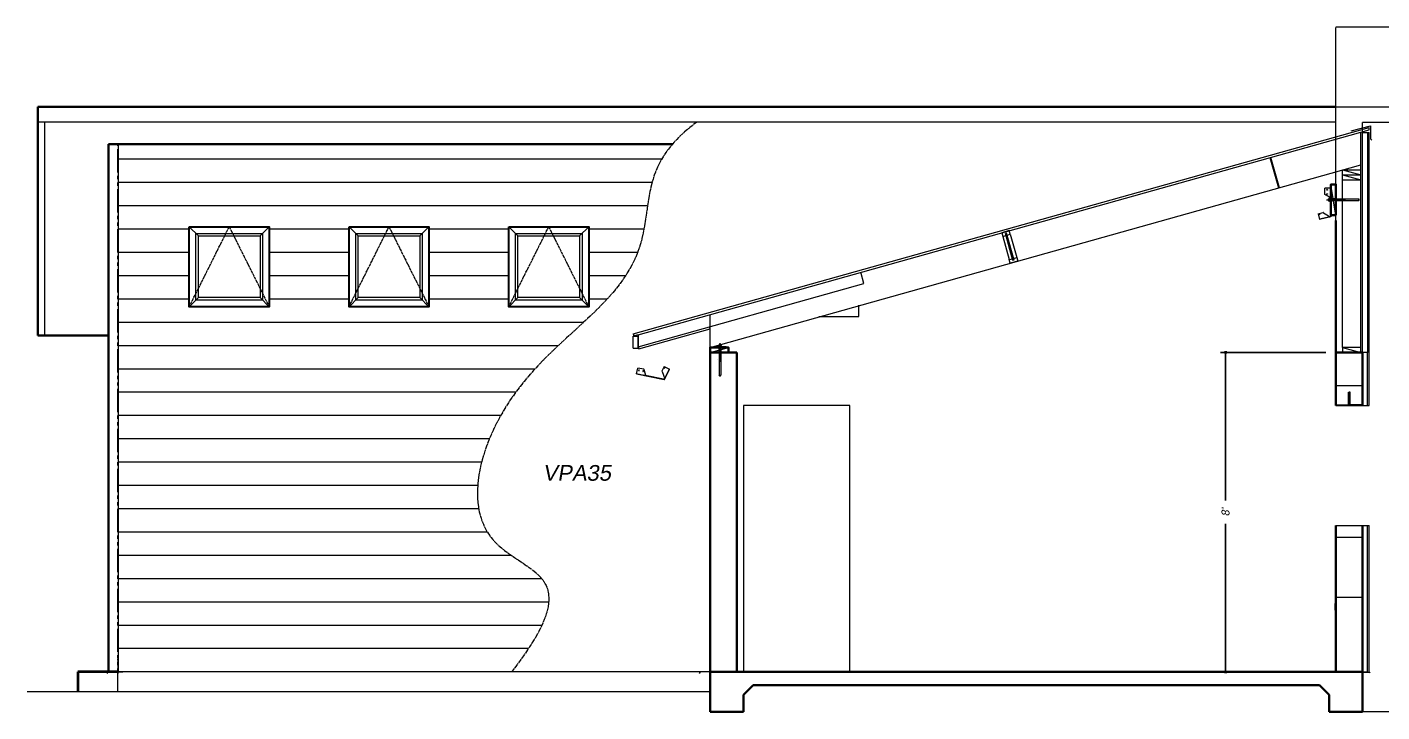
# Model space of a CAD drawing. Header units: inches. Extents: x -3905 to 10892, y 1064 to 9590.
# Drawn here: x 1090.4 to 1497.5, y 3729.5 to 3935.2 of the extents above; entities that cross this region are included whole.
import ezdxf

# ---------------------------------------------------------------- set-up
doc = ezdxf.new("R2010")
doc.units = ezdxf.units.IN
doc.header["$MEASUREMENT"] = 0
doc.header["$PDMODE"] = 3
for name, pattern in [('CENTERLINE', [1.81, 0.75, -0.0625, 0.03, -0.0625, 0.75, -0.0625, 0.03, -0.0625]), ('MYHIDDEN', [0.1875, 0.125, -0.0625]), ('MYPHANTOM', [1.6875, 1.25, -0.0625, 0.125, -0.0625, 0.125, -0.0625]), ('PHANTOM', [12, 7, -1, 1, -1, 1, -1])]:
    doc.linetypes.add(name, pattern=pattern)
doc.layers.add('SECTIONS', color=70, linetype='Continuous', lineweight=0)
doc.styles.get("Standard").update_dxf_attribs({"font": 'arial.ttf', "oblique": 10})
doc.dimstyles.new('WeaselDims$0', dxfattribs={"dimtxt": 0.1, "dimasz": 0.0325, "dimexe": 0.0625, "dimexo": 0.125, "dimgap": 0.09, "dimtad": 0, "dimdec": 4, "dimzin": 0, "dimdsep": 46, "dimlunit": 4, "dimtxsty": 'Standard', "dimblk": 'BOXFILLED', "dimcen": 0.09, "dimadec": 0, "dimazin": 0, "dimtfac": 1, "dimtdec": 4, "dimtofl": 0, "dimtmove": 1, "dimatfit": 3, "dimfxl": 1, "dimfrac": 2, "dimtolj": 1, "dimtzin": 0, "dimarcsym": 0})

# ---------------------------------------------------------------- blocks, each defined once
blk = doc.blocks.new('*U451')
at = {"color": 0, "lineweight": 0}
for p, q in [((1.83, 0.2), (-1.68, 0.2)), ((-1.68, 0), (-1.68, 0.2)), ((1.83, 0), (-1.68, 0)), ((0.41, 0.53), (-0.41, 0.53)), ((-0.25, 0.85), (-0.25, -1.4)), ((0.25, 0.85), (-0.25, 0.85)), ((-0.25, -1.5), (-0.25, 0)), ((0.25, 0.85), (0.25, -1.4)), ((0.25, -1.5), (0.25, 0)), ((1.83, 0), (1.83, 0.2)), ((-0.25, -1.5), (-0.25, -8.38)), ((0.25, -1.5), (0.25, -8.38))]:
    blk.add_line(p, q, dxfattribs=at)
at = {"color": 0, "linetype": 'CENTERLINE', "lineweight": 0}
blk.add_line((0, 1.28), (0, -4.36), dxfattribs=at)
at = {"linetype": 'Continuous', "lineweight": 5}
for p, q in [((-0.75, -3.5), (-0.75, -3.5)), ((-0.25, -8.38), (0.25, -8.38)), ((-0.25, -8.38), (-0.12, -8.5)), ((-0.19, -8.44), (-0.25, -8.38)), ((-0.12, -8.5), (0.12, -8.5))]:
    blk.add_line(p, q, dxfattribs=at)
at = {"linetype": 'Continuous', "lineweight": 0}
blk.add_line((0.12, -8.5), (0.25, -8.38), dxfattribs=at)
at = {"color": 0, "lineweight": 0}
for points in [[(0.41, 0.53), (0.41, 0.2), (-0.41, 0.2), (-0.41, 0.53)], [(-0.3, 0.59), (0.3, 0.59)]]:
    blk.add_lwpolyline(points, dxfattribs=at)
for centre, radius, start, end in [((-0.3, 0.45), 0.136, 34.0045, 145.9955), ((0, 0.27), 0.317, 54.1118, 125.8882), ((0.3, 0.45), 0.136, 34, 146)]:
    blk.add_arc(centre, radius, start, end, dxfattribs=at)
blk = doc.blocks.new('BCI 9-12')
at = {"color": 0}
for p, q in [((0.96875, 0.5625), (0.96875, 8.9375)), ((1.34375, 8.9375), (0.96875, 8.9375)), ((1.34375, 0.5625), (1.34375, 8.9375)), ((1.34375, 0.5625), (0.96875, 0.5625))]:
    blk.add_line(p, q, dxfattribs=at)
for points in [[(1.34375, 8.375), (2.3125, 8.375), (2.3125, 9.5), (0, 9.5), (0, 8.375), (0.96875, 8.375)], [(1.34375, 1.125), (2.3125, 1.125), (2.3125, 0), (0, 0), (0, 1.125), (0.96875, 1.125)]]:
    blk.add_lwpolyline(points, dxfattribs=at)
blk = doc.blocks.new('*U448')
at = {"color": 0, "lineweight": 0}
for p, q in [((1.83, 0.2), (-1.68, 0.2)), ((-1.68, 0), (-1.68, 0.2)), ((1.83, 0), (-1.68, 0)), ((0.41, 0.53), (-0.41, 0.53)), ((-0.25, 0.85), (-0.25, -1.4)), ((0.25, 0.85), (-0.25, 0.85)), ((-0.25, -1.5), (-0.25, 0)), ((0.25, 0.85), (0.25, -1.4)), ((0.25, -1.5), (0.25, 0)), ((1.83, 0), (1.83, 0.2)), ((-0.25, -1.5), (-0.25, -8.38)), ((0.25, -1.5), (0.25, -8.38))]:
    blk.add_line(p, q, dxfattribs=at)
at = {"color": 0, "linetype": 'CENTERLINE', "lineweight": 0}
blk.add_line((0, 1.28), (0, -4.36), dxfattribs=at)
at = {"linetype": 'Continuous', "lineweight": 5}
for p, q in [((-0.75, -3.5), (-0.75, -3.5)), ((-0.25, -8.38), (0.25, -8.38)), ((-0.25, -8.38), (-0.12, -8.5)), ((-0.19, -8.44), (-0.25, -8.38)), ((-0.12, -8.5), (0.12, -8.5))]:
    blk.add_line(p, q, dxfattribs=at)
at = {"linetype": 'Continuous', "lineweight": 0}
blk.add_line((0.12, -8.5), (0.25, -8.38), dxfattribs=at)
at = {"color": 0, "lineweight": 0}
for points in [[(0.41, 0.53), (0.41, 0.2), (-0.41, 0.2), (-0.41, 0.53)], [(-0.3, 0.59), (0.3, 0.59)]]:
    blk.add_lwpolyline(points, dxfattribs=at)
for centre, radius, start, end in [((-0.3, 0.45), 0.136, 34.0045, 145.9955), ((0, 0.27), 0.317, 54.1118, 125.8882), ((0.3, 0.45), 0.136, 34, 146)]:
    blk.add_arc(centre, radius, start, end, dxfattribs=at)
blk = doc.blocks.new('LSSUI35-l')
for p, q in [((-1.76, 11.58), (-1.76, 3.08)), ((-1.76, 11.58), (0.02, 11.58)), ((-1.7, 9.58), (-1.76, 9.58)), ((-1.7, 9.47), (-1.76, 9.47)), ((-1.7, 11.58), (-1.7, 8.91)), ((-1.7, 9.58), (-1.7, 3.08)), ((-0.35, 9.58), (-1.63, 8.84)), ((-1.63, 8.84), (-1.63, 3.33)), ((-0.65, 11.16), (-0.56, 11.16)), ((-0.65, 11), (-0.56, 11)), ((-0.65, 9.91), (-0.56, 9.91)), ((-0.65, 9.75), (-0.56, 9.75)), ((-0.09, 9.58), (-0.35, 9.58)), ((-0.09, 9.58), (0.02, 9.69)), ((0.02, 9.69), (0.02, 11.58)), ((0.46, 4.21), (-1.54, 3)), ((2.07, 3.91), (0.52, 4.29)), ((-1.74, 3.01), (1.65, 2.18)), ((-1.72, 3.07), (-1.54, 3.03)), ((-1.51, 3.02), (1.66, 2.24)), ((2.07, 3.91), (1.65, 2.18)), ((1.73, 3.79), (1.65, 3.74)), ((1.81, 3.66), (1.73, 3.61))]:
    blk.add_line(p, q)
for centre, radius, start, end in [((-1.71, 8.83), 0.0781, 7.2845, 78.463), ((-0.65, 11.08), 0.0781, 90, 270), ((-0.65, 9.83), 0.0781, 90, 270), ((-0.56, 11.08), 0.0781, 270, 90), ((-0.56, 9.83), 0.0781, 270, 90), ((0.4, 4.32), 0.125, 301.1977, 346.1977), ((-1.63, 3.08), 0.125, 180, 210), ((-1.7, 3.33), 0.0625, 270, 0), ((-1.63, 3.08), 0.0625, 180, 210), ((-1.6, 3.1), 0.125, 249.4647, 294.4647), ((-1.52, 3.07), 0.0625, 249.4647, 294.4647), ((1.69, 3.68), 0.0781, 121.1977, 301.1977), ((1.77, 3.73), 0.0781, 301.1977, 121.1977)]:
    blk.add_arc(centre, radius, start, end)
blk = doc.blocks.new('_BoxFilled')
at = {"color": 0, "linetype": 'ByBlock', "lineweight": -2}
blk.add_line((-0.5, 0), (-1, 0), dxfattribs=at)
at = {"color": 0, "linetype": 'ByBlock'}
blk.add_solid([(-0.5, 0.5), (0.5, 0.5), (-0.5, -0.5), (0.5, -0.5)], dxfattribs=at)
blk = doc.blocks.new('*D67')
at = {"layer": 'Defpoints', "color": 0, "lineweight": 5, "transparency": 16777216}
for p in [(1483.66, 3837.49), (1450.52, 3741.49), (1483.66, 3741.49)]:
    blk.add_point(p, dxfattribs=at)
at = {"layer": 'SECTIONS', "color": 0, "lineweight": -2, "transparency": 16777216}
for p, q in [((1480.66, 3837.49), (1449.02, 3837.49)), ((1450.52, 3836.71), (1450.52, 3792.97)), ((1450.52, 3742.27), (1450.52, 3786.01)), ((1480.66, 3741.49), (1449.02, 3741.49))]:
    blk.add_line(p, q, dxfattribs=at)
at = {"layer": 'SECTIONS', "color": 0, "lineweight": -2, "transparency": 16777216, "xscale": 0.78, "yscale": 0.78, "zscale": 0.78}
for p, rotation in [((1450.52, 3837.49), 90), ((1450.52, 3741.49), 270)]:
    blk.add_blockref('_BoxFilled', p, dxfattribs=dict(at, rotation=rotation))
at = {"layer": 'SECTIONS', "color": 0, "lineweight": 0, "transparency": 16777216, "insert": (1450.52, 3789.49), "char_height": 2.4, "attachment_point": 5, "rotation": 90}
blk.add_mtext("\\A1;8'", dxfattribs=at)
blk = doc.blocks.new('CP1')
at = {"color": 0, "lineweight": -2}
for p, q in [((-6.01, -1.51), (-0.21, 0.05)), ((-0.21, 0.05), (-0.21, -3.95)), ((-0.21, -3.95), (0.16, -4.28))]:
    blk.add_line(p, q, dxfattribs=at)

msp = doc.modelspace()

# ---------------------------------------------------------------- linework, layer by layer
at = {"layer": 'SECTIONS', "linetype": 'MYHIDDEN', "lineweight": 18}
for p, q in [((1483.66466, 3877.11722), (1483.66466, 3935.20394)), ((1515.66466, 3935.20394), (1483.66466, 3935.20394)), ((1483.66466, 3911.20394), (1515.67247, 3911.20394)), ((1491.67247, 3906.64925), (1515.66466, 3906.64925)), ((1515.66466, 3729.49222), (1491.67247, 3729.49222))]:
    msp.add_line(p, q, dxfattribs=at)
at = {"layer": 'SECTIONS', "linetype": 'Continuous', "lineweight": 35}
for p, q in [((1483.66466, 3911.20394), (1093.66466, 3911.20394)), ((1093.66466, 3911.20394), (1093.66466, 3906.64925)), ((1093.66466, 3906.64925), (1093.66466, 3842.52389)), ((1284.321, 3900.03396), (1114.91466, 3900.03396)), ((1114.91466, 3900.03396), (1114.91466, 3741.49222)), ((1093.66466, 3842.52389), (1114.91466, 3842.52389))]:
    msp.add_line(p, q, dxfattribs=at)
at = {"layer": 'SECTIONS', "linetype": 'Continuous', "lineweight": 0}
for p, q in [((1483.66466, 3906.64925), (1093.66466, 3906.64925)), ((1095.66466, 3906.64925), (1095.66466, 3842.52389)), ((1281.06877, 3895.49222), (1117.66466, 3895.49222)), ((1278.19683, 3888.49222), (1117.66466, 3888.49222)), ((1482.16466, 3878.24387), (1482.16466, 3887.94679)), ((1483.66466, 3878.69679), (1482.16466, 3887.94679)), ((1483.66466, 3878.55555), (1483.66466, 3888.25847)), ((1276.83893, 3881.49222), (1117.66466, 3881.49222)), ((1139.16466, 3874.49222), (1117.66466, 3874.49222)), ((1139.16466, 3875.21385), (1141.91466, 3872.46385)), ((1160.41466, 3872.46385), (1163.16466, 3875.21385)), ((1187.16466, 3874.49222), (1163.16466, 3874.49222)), ((1189.91466, 3872.46385), (1187.16466, 3875.21385)), ((1208.41466, 3872.46385), (1211.16466, 3875.21385)), ((1235.16466, 3874.49222), (1211.16466, 3874.49222)), ((1237.91466, 3872.46385), (1235.16466, 3875.21385)), ((1256.41466, 3872.46385), (1259.16466, 3875.21385)), ((1275.74559, 3874.49222), (1259.16466, 3874.49222)), ((1139.16466, 3867.49222), (1117.66466, 3867.49222)), ((1187.16466, 3867.49222), (1163.16466, 3867.49222)), ((1235.16466, 3867.49222), (1211.16466, 3867.49222)), ((1273.84807, 3867.49222), (1259.16466, 3867.49222)), ((1139.16466, 3860.49222), (1117.66466, 3860.49222)), ((1187.16466, 3860.49222), (1163.16466, 3860.49222)), ((1235.16466, 3860.49222), (1211.16466, 3860.49222)), ((1270.22363, 3860.49222), (1259.16466, 3860.49222)), ((1139.16466, 3853.49222), (1117.66466, 3853.49222)), ((1141.91466, 3853.96385), (1139.16466, 3851.21385)), ((1160.41466, 3853.96385), (1163.16466, 3851.21385)), ((1187.16466, 3853.49222), (1163.16466, 3853.49222)), ((1189.91466, 3853.96385), (1187.16466, 3851.21385)), ((1208.41466, 3853.96385), (1211.16466, 3851.21385)), ((1235.16466, 3853.49222), (1211.16466, 3853.49222)), ((1237.91466, 3853.96385), (1235.16466, 3851.21385)), ((1256.41466, 3853.96385), (1259.16466, 3851.21385)), ((1264.67786, 3853.49222), (1259.16466, 3853.49222)), ((1257.58954, 3846.49222), (1117.66466, 3846.49222)), ((1249.99047, 3839.49222), (1117.66466, 3839.49222)), ((1295.66466, 3837.49222), (1301.16466, 3838.99222)), ((1242.99885, 3832.49222), (1117.66466, 3832.49222)), ((1237.21252, 3825.49222), (1117.66466, 3825.49222)), ((1232.71646, 3818.49222), (1117.66466, 3818.49222)), ((1229.32988, 3811.49222), (1117.66466, 3811.49222)), ((1226.99004, 3804.49222), (1117.66466, 3804.49222)), ((1225.81206, 3797.49222), (1117.66466, 3797.49222)), ((1226.12663, 3790.49222), (1117.66466, 3790.49222)), ((1228.74288, 3783.49222), (1117.66466, 3783.49222)), ((1235.95944, 3776.49222), (1117.66466, 3776.49222)), ((1245.06928, 3769.49222), (1117.66466, 3769.49222)), ((1247.14415, 3762.49222), (1117.66466, 3762.49222)), ((1245.0871, 3755.49222), (1117.66466, 3755.49222)), ((1241.06768, 3748.49222), (1117.66466, 3748.49222)), ((1295.66466, 3741.49222), (1117.66466, 3741.49222)), ((1264.11316, 3735.49222), (1090.42898, 3735.49222))]:
    msp.add_line(p, q, dxfattribs=at)
at = {"layer": 'SECTIONS', "lineweight": 0}
for p, q in [((1272.55633, 3843.02677), (1493.67247, 3905.04264)), ((1274.05633, 3842.79836), (1493.67247, 3904.39353)), ((1491.67247, 3837.49222), (1491.67247, 3904.4118)), ((1493.67247, 3904.39353), (1493.67247, 3905.04264)), ((1491.17247, 3838.99222), (1491.17247, 3903.69236)), ((1493.17247, 3903.49866), (1493.67247, 3903.49866)), ((1493.67247, 3821.49222), (1493.67247, 3903.49866)), ((1295.66466, 3838.99222), (1491.17247, 3893.82579)), ((1485.67247, 3838.99222), (1485.67247, 3892.28322)), ((1485.67247, 3892.28322), (1491.17247, 3892.28322)), ((1485.67247, 3892.28322), (1491.17247, 3890.78322)), ((1485.67247, 3890.78322), (1491.17247, 3890.78322)), ((1485.67247, 3890.78322), (1491.17247, 3889.28322)), ((1485.67247, 3889.28322), (1491.17247, 3889.28322)), ((1383.58698, 3872.34972), (1385.54482, 3865.36908)), ((1385.81356, 3872.97421), (1387.77141, 3865.99357)), ((1341.88132, 3858.186), (1340.93615, 3861.55597)), ((1274.05633, 3839.1633), (1341.88132, 3858.186)), ((1340.30007, 3848.24057), (1340.30007, 3851.64118)), ((1295.66466, 3838.99222), (1295.66466, 3848.85879)), ((1328.30007, 3848.24057), (1340.30007, 3848.24057)), ((1272.55633, 3843.02677), (1272.72511, 3842.42499)), ((1274.05633, 3842.79836), (1272.55633, 3842.37765)), ((1274.05633, 3842.79836), (1274.05633, 3839.1633)), ((1274.22511, 3838.56152), (1295.66466, 3844.57462)), ((1295.66466, 3844.57462), (1295.49588, 3845.1764)), ((1272.55633, 3838.7426), (1272.55633, 3842.37765)), ((1272.55633, 3842.37765), (1274.05633, 3842.37765)), ((1272.55633, 3838.7426), (1274.05633, 3838.7426)), ((1274.05633, 3838.7426), (1274.05633, 3842.37765)), ((1274.05633, 3839.1633), (1274.22511, 3838.56152)), ((1485.67247, 3838.99222), (1491.17247, 3837.49222)), ((1295.66466, 3837.49222), (1303.66466, 3837.49222)), ((1297.16466, 3837.49222), (1295.66466, 3837.49222)), ((1303.66466, 3837.49222), (1302.16466, 3837.49222)), ((1302.16466, 3837.49222), (1303.66466, 3837.49222)), ((1483.66466, 3827.49222), (1491.67247, 3827.49222)), ((1303.66466, 3823.49222), (1303.66466, 3757.99222)), ((1483.66466, 3821.49222), (1491.67247, 3821.49222)), ((1491.67247, 3821.49222), (1493.67247, 3821.49222)), ((1483.66466, 3785.49222), (1491.67247, 3785.49222)), ((1483.66466, 3781.99222), (1491.67247, 3781.99222)), ((1491.67247, 3785.49222), (1493.67247, 3785.49222)), ((1493.67247, 3741.49222), (1493.67247, 3785.49222)), ((1483.66466, 3763.99222), (1491.67247, 3763.99222)), ((1117.66466, 3744.99222), (1117.66466, 3740.99222)), ((1117.66466, 3741.49222), (1119.16466, 3741.49222)), ((1119.16466, 3741.49222), (1117.66466, 3741.49222)), ((1295.66466, 3744.99222), (1295.66466, 3740.99222)), ((1295.66466, 3741.49222), (1295.66466, 3735.49222)), ((1295.66466, 3741.49222), (1297.16466, 3741.49222)), ((1297.16466, 3741.49222), (1295.66466, 3741.49222)), ((1302.16466, 3741.49222), (1303.66466, 3741.49222)), ((1302.16466, 3741.49222), (1303.66466, 3741.49222)), ((1303.66466, 3741.49222), (1302.16466, 3741.49222)), ((1303.66466, 3741.49222), (1303.66466, 3744.99222)), ((1491.76559, 3743.41426), (1491.76559, 3741.41426)), ((1491.76559, 3741.41426), (1493.76559, 3741.41426)), ((1493.76559, 3741.41426), (1493.96598, 3741.26477)), ((1295.66466, 3735.49222), (1264.11316, 3735.49222))]:
    msp.add_line(p, q, dxfattribs=at)
at = {"layer": 'SECTIONS', "linetype": 'MYHIDDEN', "lineweight": 0}
msp.add_line((1491.67247, 3904.4118), (1491.67247, 3906.64925), dxfattribs=at)
at = {"layer": 'SECTIONS', "linetype": 'PHANTOM', "lineweight": 0}
msp.add_line((1117.66466, 3735.49222), (1117.66466, 3900.03396), dxfattribs=at)
at = {"layer": 'SECTIONS', "linetype": 'Continuous', "lineweight": 30}
msp.add_line((1463.94069, 3896.05473), (1466.50614, 3886.90769), dxfattribs=at)
at = {"layer": 'SECTIONS', "lineweight": 35}
for p, q in [((1483.66466, 3821.49222), (1483.66466, 3877.11722)), ((1491.66466, 3837.49222), (1483.66466, 3837.49222)), ((1491.67247, 3837.49222), (1491.67247, 3821.49222)), ((1483.66466, 3741.49222), (1483.66466, 3785.49222)), ((1491.67247, 3785.49222), (1491.67247, 3741.49222)), ((1491.67247, 3741.49222), (1295.66466, 3741.49222)), ((1295.66466, 3741.49222), (1295.66466, 3729.49222)), ((1491.67247, 3741.49222), (1491.67247, 3729.49222)), ((1305.66466, 3734.59094), (1308.56593, 3737.49222)), ((1478.76338, 3737.49222), (1308.56593, 3737.49222)), ((1481.66466, 3734.59094), (1478.76338, 3737.49222)), ((1305.66466, 3729.49222), (1305.66466, 3734.59094)), ((1481.66466, 3729.49222), (1481.66466, 3734.59094)), ((1295.66466, 3729.49222), (1305.66466, 3729.49222)), ((1491.67247, 3729.49222), (1481.66466, 3729.49222))]:
    msp.add_line(p, q, dxfattribs=at)
at = {"layer": 'SECTIONS', "linetype": 'CENTERLINE', "lineweight": 0}
for p, q in [((1139.16466, 3851.21385), (1151.16466, 3875.21385)), ((1151.16466, 3875.21385), (1163.16466, 3851.21385)), ((1187.16466, 3851.21385), (1199.16466, 3875.21385)), ((1199.16466, 3875.21385), (1211.16466, 3851.21385)), ((1235.16466, 3851.21385), (1247.16466, 3875.21385)), ((1247.16466, 3875.21385), (1259.16466, 3851.21385))]:
    msp.add_line(p, q, dxfattribs=at)
at = {"layer": 'SECTIONS', "linetype": 'Continuous', "lineweight": 40}
for p, q in [((1483.66466, 3760.08473), (1483.66466, 3762.08473)), ((1117.66466, 3741.49222), (1105.66466, 3741.49222)), ((1105.66466, 3741.49222), (1105.66466, 3735.49222))]:
    msp.add_line(p, q, dxfattribs=at)
at = {"layer": 'SECTIONS', "linetype": 'MYPHANTOM', "lineweight": 18}
msp.add_line((1445.42709, 3737.6192), (1413.42709, 3737.6192), dxfattribs=at)
at = {"layer": 'SECTIONS', "linetype": 'Continuous', "lineweight": 0}
for points in [[(1114.91466, 3741.49222), (1117.91466, 3741.49222), (1117.91466, 3900.03396), (1114.91466, 3900.03396)], [(1141.16466, 3873.21385), (1161.16466, 3873.21385), (1161.16466, 3853.21385), (1141.16466, 3853.21385)], [(1141.91466, 3872.46385), (1160.41466, 3872.46385), (1160.41466, 3853.96385), (1141.91466, 3853.96385)], [(1189.16466, 3873.21385), (1209.16466, 3873.21385), (1209.16466, 3853.21385), (1189.16466, 3853.21385)], [(1189.91466, 3872.46385), (1208.41466, 3872.46385), (1208.41466, 3853.96385), (1189.91466, 3853.96385)], [(1237.16466, 3873.21385), (1257.16466, 3873.21385), (1257.16466, 3853.21385), (1237.16466, 3853.21385)], [(1237.91466, 3872.46385), (1256.41466, 3872.46385), (1256.41466, 3853.96385), (1237.91466, 3853.96385)]]:
    msp.add_lwpolyline(points, close=True, dxfattribs=at)
at = {"layer": 'SECTIONS', "lineweight": 0}
for points in [[(1491.67247, 3903.49866), (1493.17247, 3903.49866), (1493.17247, 3837.49222), (1491.67247, 3837.49222)], [(1485.67247, 3837.49222), (1491.17247, 3837.49222), (1491.17247, 3838.99222), (1485.67247, 3838.99222)], [(1483.66856, 3821.74222), (1487.41856, 3821.74222), (1487.41856, 3825.49222), (1487.66856, 3825.49222), (1487.66856, 3821.49222), (1483.66856, 3821.49222)], [(1491.66856, 3821.74222), (1487.91856, 3821.74222), (1487.91856, 3825.49222), (1487.66856, 3825.49222), (1487.66856, 3821.49222), (1491.66856, 3821.49222)], [(1305.66466, 3741.49222), (1337.66466, 3741.49222), (1337.66466, 3821.49222), (1305.66466, 3821.49222)]]:
    msp.add_lwpolyline(points, close=True, dxfattribs=at)
at = {"layer": 'SECTIONS', "linetype": 'Continuous', "lineweight": 35}
msp.add_lwpolyline([(1483.66466, 3878.69679), (1483.66466, 3887.94679), (1482.16466, 3887.94679), (1482.16466, 3878.69679)], close=True, dxfattribs=at)
at = {"layer": 'SECTIONS', "linetype": 'Continuous', "lineweight": 30}
for points in [[(1139.16466, 3875.21385), (1163.16466, 3875.21385), (1163.16466, 3851.21385), (1139.16466, 3851.21385)], [(1187.16466, 3875.21385), (1211.16466, 3875.21385), (1211.16466, 3851.21385), (1187.16466, 3851.21385)], [(1235.16466, 3875.21385), (1259.16466, 3875.21385), (1259.16466, 3851.21385), (1235.16466, 3851.21385)]]:
    msp.add_lwpolyline(points, close=True, dxfattribs=at)
at = {"layer": 'SECTIONS', "lineweight": 35}
for points in [[(1295.66466, 3837.49222), (1301.16466, 3837.49222), (1301.16466, 3838.99222), (1295.66466, 3838.99222)], [(1303.66466, 3837.49222), (1295.66466, 3837.49222), (1295.66466, 3741.49222), (1303.66466, 3741.49222)]]:
    msp.add_lwpolyline(points, close=True, dxfattribs=at)
at = {"layer": 'SECTIONS', "lineweight": 0}
for points in [[(1493.17247, 3821.49222), (1493.17247, 3837.49222), (1491.67247, 3837.49222), (1491.67247, 3821.49222)], [(1491.67247, 3785.49222), (1491.67247, 3741.49222), (1493.17247, 3741.49222), (1493.17247, 3785.49222)]]:
    msp.add_lwpolyline(points, dxfattribs=at)
at = {"layer": 'SECTIONS', "linetype": 'Continuous', "lineweight": 13}
for points in [[(1117.66466, 3744.49222), (1117.66466, 3741.49222), (1114.66466, 3741.49222), (1114.36994, 3741.03878)], [(1295.66466, 3744.49222), (1295.66466, 3741.49222), (1292.66466, 3741.49222), (1292.36994, 3741.03878)]]:
    msp.add_lwpolyline(points, dxfattribs=at)
at = {"layer": 'SECTIONS', "lineweight": 0}
for centre, start, end in [((1117.38555, 3745.17972), 326.10745, 33.89255), ((1303.94376, 3745.17972), 146.10745, 213.89255)]:
    msp.add_arc(centre, 0.33624, start, end, dxfattribs=at)
at = {"layer": 'SECTIONS', "linetype": 'MYPHANTOM', "lineweight": 0}
msp.add_open_spline([(1291.67442, 3906.64925), (1285.7714, 3902.39176), (1276.75634, 3892.43536), (1276.4558, 3854.45672), (1234.30523, 3836.56849), (1218.61503, 3782.71881), (1254.33956, 3768.32165), (1243.74512, 3751.57647), (1236.01072, 3741.49222)], degree=3, knots=[27.612966293, 27.612966293, 27.612966293, 27.612966293, 49.313107676, 70.101033351, 130.903398348, 174.43507494, 192.953418366, 222.808017975, 222.808017975, 222.808017975, 222.808017975], dxfattribs=at)

# ---------------------------------------------------------------- block references
at = {"layer": 'SECTIONS', "lineweight": 0}
for name, p in [('CP1', (1494.27415, 3905.54487)), ('*U451', (1298.60168, 3838.99222))]:
    msp.add_blockref(name, p, dxfattribs=at)
at = {"layer": 'SECTIONS', "linetype": 'Continuous', "lineweight": 0, "xscale": -1}
msp.add_blockref('LSSUI35-l', (1480.4177, 3875.22276), dxfattribs=at)
at = {"layer": 'SECTIONS', "linetype": 'Continuous', "lineweight": 0}
for name, p, rotation in [('*U448', (1482.16466, 3883.32179), 90), ('BCI 9-12', (1385.84862, 3864.28588), 15.66707722058)]:
    msp.add_blockref(name, p, dxfattribs=dict(at, rotation=rotation))
at = {"layer": 'SECTIONS', "lineweight": 0, "rotation": 78.22979331159452}
msp.add_blockref('LSSUI35-l', (1285.25555, 3830.41686), dxfattribs=at)

# ---------------------------------------------------------------- texts
at = {"layer": 'SECTIONS', "lineweight": 0, "oblique": 10}
msp.add_text('VPA35', height=4.709383, dxfattribs=at).set_placement((1245.35756, 3798.93403))

# ---------------------------------------------------------------- dimensions: what is measured, and where the dimension line sits
at = {"layer": 'SECTIONS', "lineweight": 0}
dim = msp.add_linear_dim(base=(1450.52253, 3741.49222), p1=(1483.66466, 3837.49222), p2=(1483.66466, 3741.49222), angle=90, dimstyle='WeaselDims$0', override={"dimscale": 24}, dxfattribs=at)
dim.commit()
dim.dimension.update_dxf_attribs({"geometry": '*D67', "text_midpoint": (1450.52253, 3789.49222)})

doc.saveas('drawing.dxf')
